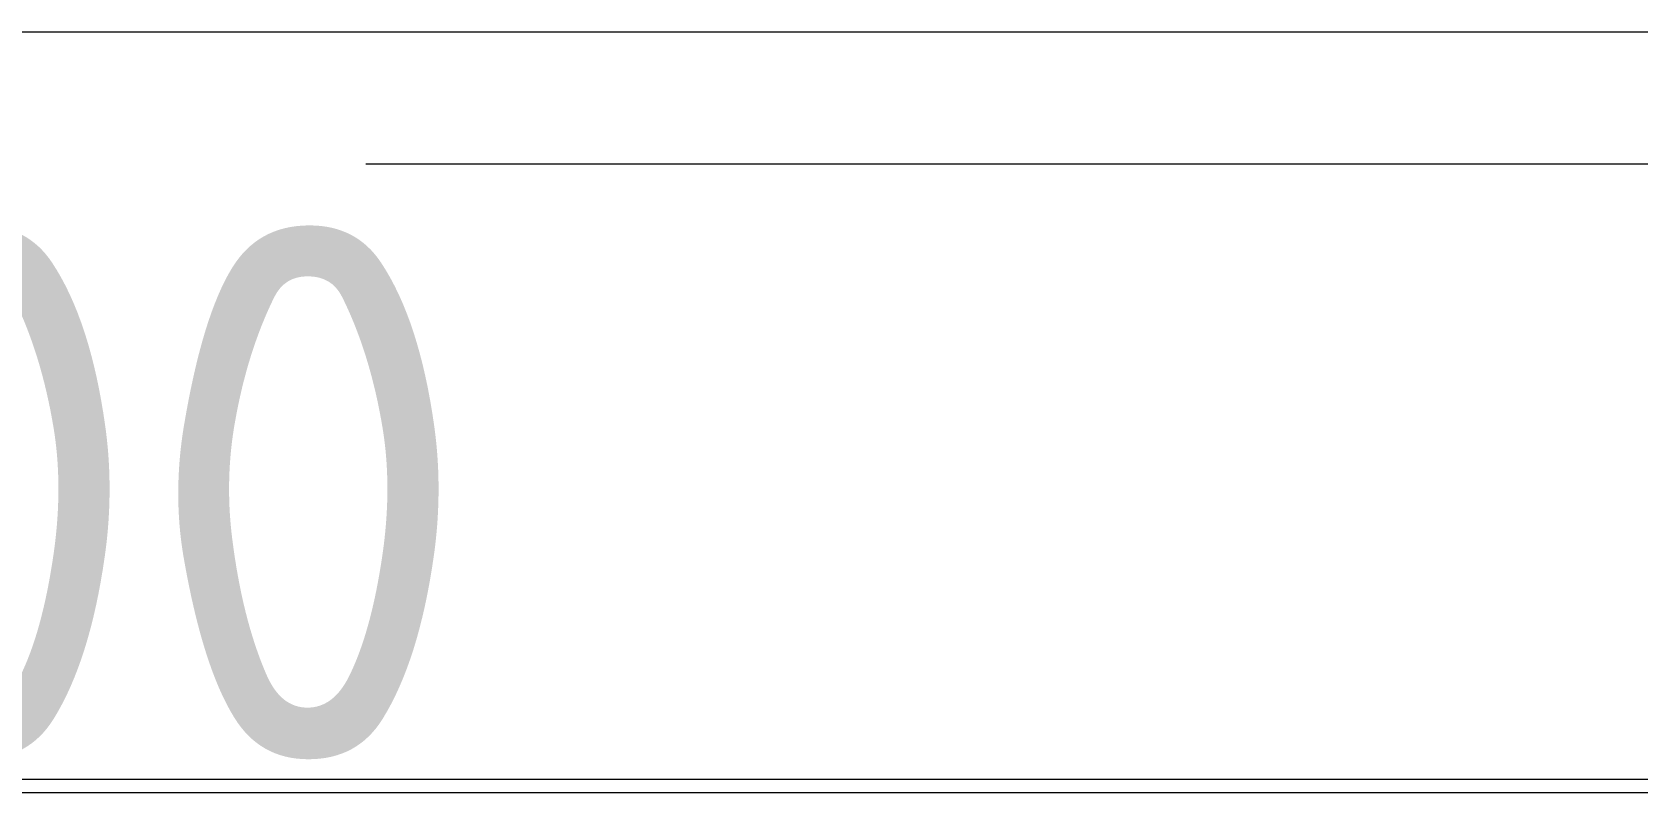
# Model space of a CAD drawing. Header units: millimetres. Extents: x 4134 to 7422, y 1400 to 3585.
# Drawn here: x 5150.9 to 5211.1, y 3380.3 to 3408.8 of the extents above; entities that cross this region are included whole.
import ezdxf
from ezdxf.enums import TextEntityAlignment as Align

# ---------------------------------------------------------------- set-up
doc = ezdxf.new("R2010")
doc.units = ezdxf.units.MM
doc.layers.add('000-PI-Oprema', color=30, linetype='Continuous', lineweight=5)
doc.layers.add('000-PI-ORMAR', color=2, linetype='Continuous')
doc.layers.add('004-PI-DIN Šina', color=3, linetype='Continuous')
doc.styles.add('PI0', font='isocpeur.ttf', dxfattribs={"width": 0.9})

# ---------------------------------------------------------------- blocks, each defined once
blk = doc.blocks.new('2000x800_montazna ploca')
at = {"layer": '000-PI-ORMAR', "color": 0, "linetype": 'ByBlock', "lineweight": 0}
blk.add_line((-3678.669, 1649.187), (-4289.669, 1649.187), dxfattribs=at)
blk = doc.blocks.new('LL49 W 100-230V')
at = {"layer": '000-PI-Oprema', "color": 0, "linetype": 'ByBlock', "lineweight": 0, "ltscale": 0.25}
blk.add_line((46014.659, 36815.383), (45476.659, 36815.383), dxfattribs=at)

msp = doc.modelspace()

# ---------------------------------------------------------------- linework, layer by layer
at = {"layer": '004-PI-DIN Šina', "color": 0, "linetype": 'ByBlock', "lineweight": 0}
for p, q in [((5579.048, 3380.778), (5096.448, 3380.778)), ((5579.048, 3380.278), (5096.448, 3380.278))]:
    msp.add_line(p, q, dxfattribs=at)

# ---------------------------------------------------------------- block references
at = {"layer": '000-PI-Oprema', "color": 0, "linetype": 'ByBlock', "lineweight": 0}
msp.add_blockref('LL49 W 100-230V', (-40313.199, -33411.553), dxfattribs=at)
at = {"layer": '000-PI-ORMAR', "color": 0, "linetype": 'ByBlock', "lineweight": 0}
msp.add_blockref('2000x800_montazna ploca', (9416.617, 1759.591), dxfattribs=at)

# ---------------------------------------------------------------- texts
at = {"color": 0, "linetype": 'ByBlock', "lineweight": 0, "style": 'PI0', "width": 0.9}
msp.add_text('-A400', height=20, dxfattribs=at).set_placement((5134.148, 3391.551), align=Align.MIDDLE)

doc.saveas('drawing.dxf')
